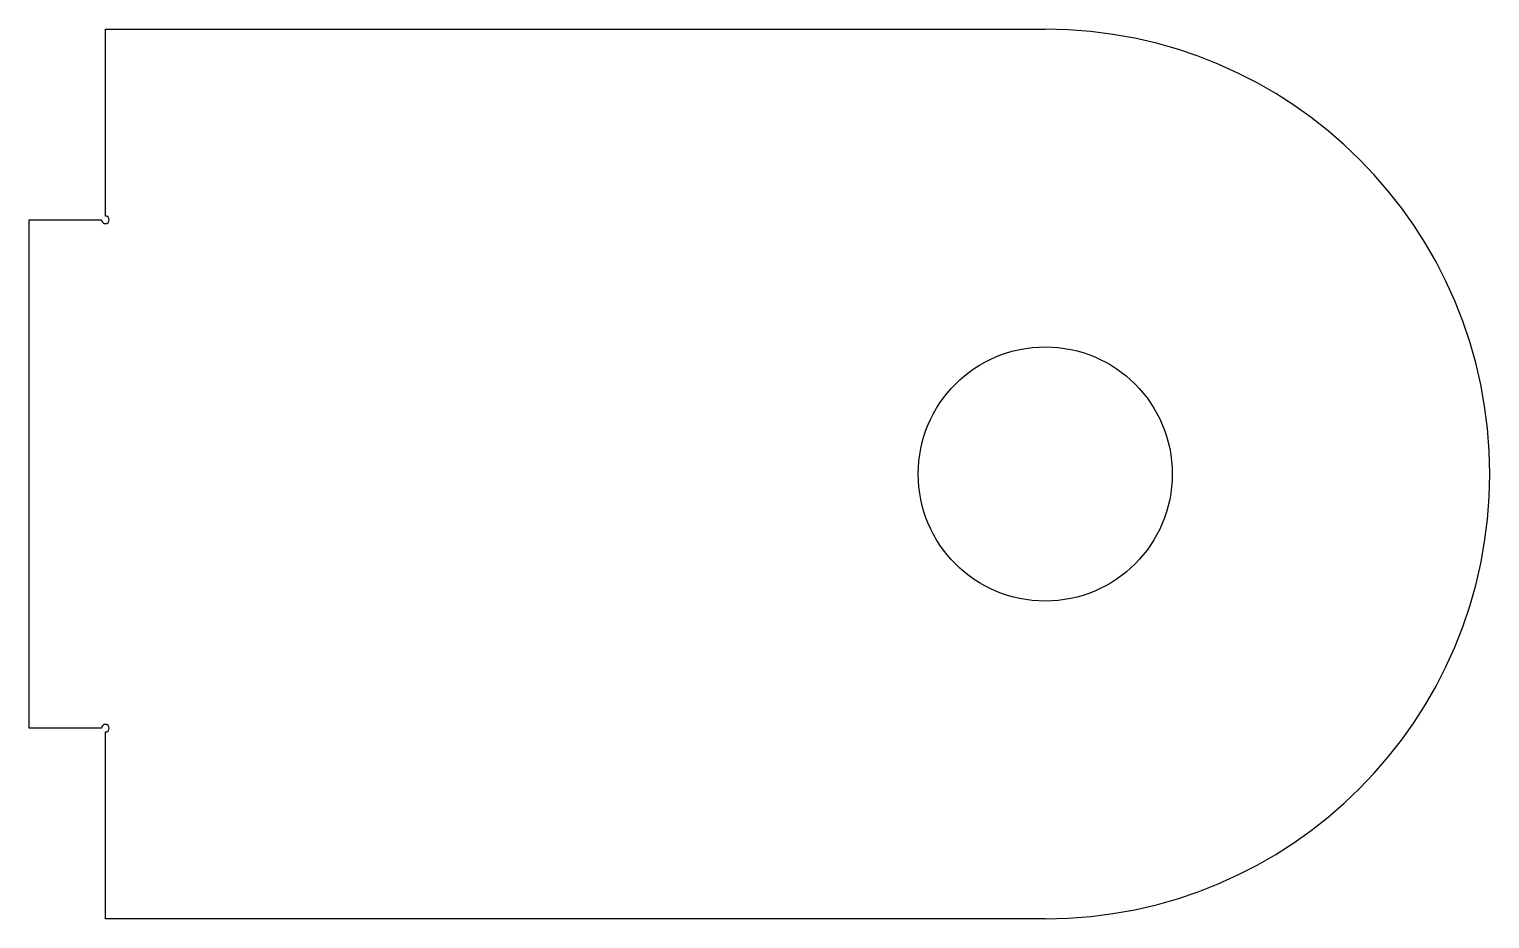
# Model space of a CAD drawing. Extents: x -115 to 0, y -35 to 35.
import ezdxf

# ---------------------------------------------------------------- set-up
doc = ezdxf.new("R2010")
doc.units = 0
doc.layers.add('Shape2DView', color=7, linetype='CONTINUOUS')

msp = doc.modelspace()

# ---------------------------------------------------------------- linework, layer by layer
at = {"layer": 'Shape2DView'}
for p, q in [((-109, 35), (-35, 35)), ((-109, 20.3), (-109, 35)), ((-115, 20), (-109.3, 20)), ((-115, -20), (-115, 20)), ((-109.3, -20), (-115, -20)), ((-109, -35), (-109, -20.3)), ((-35, -35), (-109, -35))]:
    msp.add_line(p, q, dxfattribs=at)
msp.add_circle((-35, 0), 10, dxfattribs=at)
for centre, radius, start, end in [((-35, 0), 35, -90, 90), ((-109, 20), 0.3, 180, 90), ((-109, -20), 0.3, 90, 180), ((-109, -20), 0.3, -90, 90)]:
    msp.add_arc(centre, radius, start, end, dxfattribs=at)

doc.saveas('drawing.dxf')
